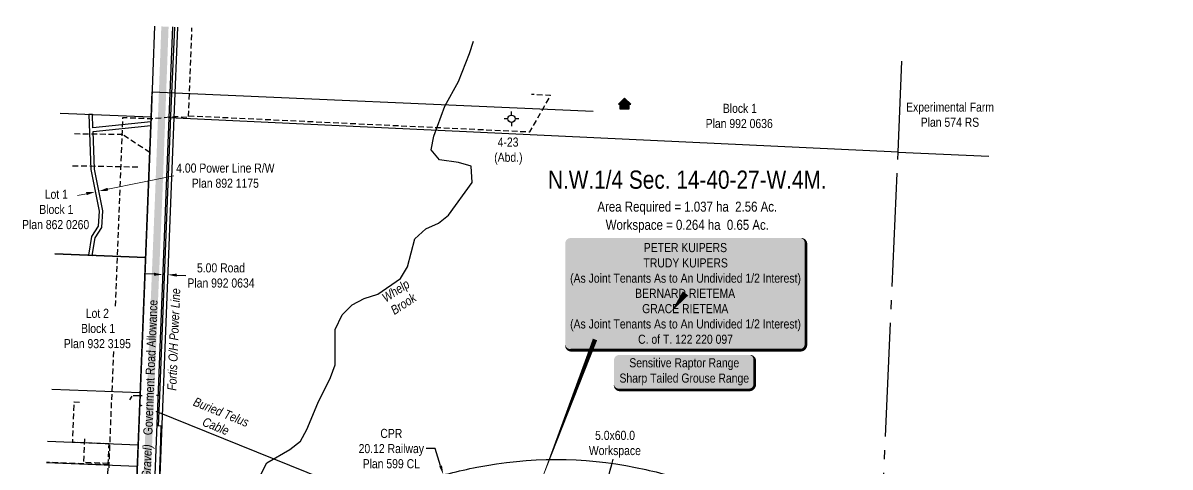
# Model space of a CAD drawing. Extents: x 309252 to 321570, y 5809412 to 5814891.
# Drawn here: x 309890 to 311153, y 5814223 to 5814712 of the extents above; entities that cross this region are included whole.
import ezdxf
from ezdxf.enums import TextEntityAlignment as Align

# ---------------------------------------------------------------- set-up
doc = ezdxf.new("R2010")
doc.units = 0
doc.header["$LTSCALE"] = 5
doc.header["$PDSIZE"] = 0.5
doc.linetypes.add('foc-QUARTERLINE', pattern=[33, 25, -3, 2, -3])
doc.linetypes.add('UG_PIPE', pattern=[1.875, 1.25, -0.625])
doc.layers.get('Defpoints').update_dxf_attribs({"color": 9})
for name, color, linetype in [('AS-OWNER', 7, 'Continuous'), ('AS-PIPE-UG', 44, 'UG_PIPE'), ('AS-POWER', 104, 'foc-POWER'), ('AS-POWER-T', 104, 'Continuous'), ('AS-RESIDENCE', 14, 'Continuous'), ('AS-ROADS', 254, 'Continuous'), ('AS-TELEPHONE', 224, 'foc-TEL'), ('AS-TELEPHONE-T', 224, 'Continuous'), ('AS-WILDLIFE-BLOCK', 131, 'Continuous'), ('C-SYMBOL', 7, 'Continuous'), ('F-RW', 190, 'Continuous'), ('F-WS-S', 190, 'Continuous'), ('L-AREAREQUIRED', 7, 'Continuous'), ('L-AREAWORK', 5, 'Continuous'), ('L-QSEC', 8, 'foc-QUARTERLINE'), ('L-ROAD-T', 7, 'Continuous'), ('L-SEC', 7, 'Continuous'), ('L-TITLEDB', 4, 'Continuous'), ('L-TITLEDB-T', 4, 'Continuous'), ('T-CREEK', 160, 'Continuous'), ('T-WATER-T', 170, 'Continuous')]:
    doc.layers.add(name, color=color, linetype=linetype)
for name, color, linetype, lineweight in [('F-EZE-T', 190, 'Continuous', 9), ('F-RW-T', 190, 'Continuous', 9), ('P-TEMP-T', 46, 'Continuous', 18), ('T-TEXT', 48, 'Continuous', 18)]:
    doc.layers.add(name, color=color, linetype=linetype, lineweight=lineweight)
doc.styles.add('100L', font='ARIALN.TTF', dxfattribs={"height": 11})
doc.styles.add('175L', font='ARIALN.TTF', dxfattribs={"height": 20})
doc.styles.add('80', font='ARIALN.TTF', dxfattribs={"height": 10})
doc.styles.add('80CG', font='ARIALN.TTF', dxfattribs={"height": 10})
doc.styles.add('80L', font='ARIALN.TTF', dxfattribs={"height": 10})
doc.styles.add('80LS', font='ARIALNI.TTF', dxfattribs={"height": 10})
doc.styles.add('foc-LtypeFont', font='ARIALN.TTF', dxfattribs={"height": 7.35})
doc.linetypes.add('foc-POWER', pattern='A,6,-1,["P",foc-LtypeFont,S=0.2,R=0,X=-0.625,Y=-0.75],-1.24,4', length=12.24)
doc.linetypes.add('foc-TEL', pattern='A,2,-1,["T",foc-LtypeFont,S=0.2,R=0,X=-0.425,Y=-0.75],-1.24,8', length=12.24)
doc.linetypes.add('foc-TEL-NOLINE', pattern='A,0,-2,["T",foc-LtypeFont,S=0.2,R=0,X=-0.425,Y=-0.75],-10.24', length=12.24)
doc.dimstyles.new('Compass 5 000', dxfattribs={"dimscale": 5, "dimtxt": 9, "dimasz": 2, "dimexe": 0.2, "dimexo": 0.0625, "dimgap": 0.5, "dimtad": 0, "dimtih": 1, "dimtoh": 1, "dimzin": 0, "dimdsep": 46, "dimtxsty": '80CG', "dimcen": 0.1, "dimse1": 1, "dimse2": 1, "dimclrd": 256, "dimclrt": 256, "dimaunit": 1, "dimadec": 4, "dimazin": 0, "dimtfac": 0.06, "dimtofl": 0, "dimtmove": 0, "dimatfit": 1, "dimfxl": 0.2, "dimtolj": 1, "dimtzin": 0, "dimlwd": -1, "dimarcsym": 0})

# ---------------------------------------------------------------- blocks, each defined once
blk = doc.blocks.new('*D393')
at = {"layer": 'Defpoints', "color": 0, "transparency": 16777216}
for p in [(310353.1, 5814214.8), (310263.7, 5814187.1), (310269.6, 5814167.9)]:
    blk.add_point(p, dxfattribs=at)
at = {"layer": 'L-TITLEDB-T', "transparency": 16777216}
for p, q in [((310344.2, 5814243.3), (310334.2, 5814243.3)), ((310350.1, 5814224.3), (310344.2, 5814243.3)), ((310362, 5814186), (310364.9, 5814176.5))]:
    blk.add_line(p, q, dxfattribs=at)
for points in [[(310351.7, 5814224.8), (310348.5, 5814223.8), (310353.1, 5814214.8)], [(310363.6, 5814186.5), (310360.4, 5814185.5), (310359, 5814195.6)]]:
    blk.add_solid(points, dxfattribs=at)
at = {"layer": 'L-TITLEDB-T', "transparency": 16777216, "insert": (310295.9, 5814243.3), "char_height": 10, "attachment_point": 5, "style": '80CG'}
blk.add_mtext('\\A1;CPR\\P20.12 Railway\\PPlan 599 CL', dxfattribs=at)
blk = doc.blocks.new('*D394')
at = {"layer": 'Defpoints', "color": 0, "transparency": 16777216}
for p in [(309970.1, 5814525.8), (309974, 5814526.6), (309974, 5814526.6)]:
    blk.add_point(p, dxfattribs=at)
at = {"layer": 'F-RW-T', "transparency": 16777216}
for p, q in [((309983.8, 5814528.6), (310056.6, 5814543.6)), ((309960.3, 5814523.8), (309950.5, 5814521.8))]:
    blk.add_line(p, q, dxfattribs=at)
for points in [[(309983.4, 5814530.3), (309984.1, 5814527), (309974, 5814526.6)], [(309959.9, 5814525.5), (309960.6, 5814522.2), (309970, 5814525.8)]]:
    blk.add_solid(points, dxfattribs=at)
at = {"layer": 'F-RW-T', "transparency": 16777216, "insert": (310113.2, 5814543.6), "char_height": 10, "attachment_point": 5, "style": '80CG'}
blk.add_mtext('\\A1;4.00 Power Line R/W\\PPlan 892 1175', dxfattribs=at)
blk = doc.blocks.new('*D411')
at = {"layer": 'Defpoints', "color": 0, "transparency": 16777216}
for p in [(310049.7, 5814434.6), (310043, 5814392.1), (310048, 5814391.9)]:
    blk.add_point(p, dxfattribs=at)
at = {"layer": 'L-TITLEDB-T', "transparency": 16777216}
for p, q in [((310034.7, 5814435.2), (310024.7, 5814435.6)), ((310059.7, 5814434.2), (310069.7, 5814433.8))]:
    blk.add_line(p, q, dxfattribs=at)
for points in [[(310034.8, 5814436.8), (310034.7, 5814433.5), (310044.7, 5814434.8)], [(310059.8, 5814435.9), (310059.7, 5814432.5), (310049.7, 5814434.6)]]:
    blk.add_solid(points, dxfattribs=at)
at = {"layer": 'L-TITLEDB-T', "transparency": 16777216, "insert": (310108.4, 5814433.8), "char_height": 10, "attachment_point": 5, "style": '80CG'}
blk.add_mtext('\\A1;5.00 Road\\PPlan 992 0634', dxfattribs=at)
blk = doc.blocks.new('*U386')
h = blk.add_hatch(color=255)
edge = h.paths.add_edge_path()
edge.add_line((-71.5, -20), (71.5, -20))
edge.add_arc((71.5, -14), 6, 270, 360)
edge.add_line((77.5, -14), (77.5, 12.5))
edge.add_arc((71.5, 12.5), 6, 0, 90)
edge.add_line((71.5, 18.5), (-71.5, 18.5))
edge.add_arc((-71.5, 12.5), 6, 90, 180)
edge.add_line((-77.5, 12.5), (-77.5, -14))
edge.add_arc((-71.5, -14), 6, 180, 270)
at = {"color": 131, "flags": 128}
blk.add_lwpolyline([(-71.5, -20, 3, 3, 0), (71.5, -20, 3, 3, 0.414214), (77.5, -14, 3, 3, 0), (77.5, 12.5, 3, 0, 0.414214), (71.5, 18.5, 0, 0, 0), (-71.5, 18.5, 0, 0, 0.414214), (-77.5, 12.5, 0, 0, 0), (-77.5, -14, 0, 3, 0.414214)], format="xyseb", close=True, dxfattribs=at)
at = {"color": 131, "style": '80'}
blk.add_attdef('ENTER_TEXT_001', (-36, -5), '', height=10, dxfattribs=at)
blk = doc.blocks.new('*U418')
h = blk.add_hatch(color=59)
edge = h.paths.add_edge_path()
edge.add_line((-126.5, -62.5), (126.5, -62.5))
edge.add_arc((126.5, -56.5), 6, 270, 360)
edge.add_line((132.5, -56.5), (132.5, 55))
edge.add_arc((126.5, 55), 6, 0, 90)
edge.add_line((126.5, 61), (-126.5, 61))
edge.add_arc((-126.5, 55), 6, 90, 180)
edge.add_line((-132.5, 55), (-132.5, -56.5))
edge.add_arc((-126.5, -56.5), 6, 180, 270)
at = {"color": 1, "flags": 128}
blk.add_lwpolyline([(-126.5, -62.5, 3, 3, 0), (126.5, -62.5, 3, 3, 0.414214), (132.5, -56.5, 3, 3, 0), (132.5, 55, 3, 0, 0.414214), (126.5, 61, 0, 0, 0), (-126.5, 61, 0, 0, 0.414214), (-132.5, 55, 0, 0, 0), (-132.5, -56.5, 0, 3, 0.414214)], format="xyseb", close=True, dxfattribs=at)
blk.add_lwpolyline([(-15.6, -20, 0, 7.5, 0), (0, 0, 0, 0, 0)], format="xyseb", dxfattribs=at)
at = {"color": 1, "style": '80'}
blk.add_attdef('ENTER_TEXT_001', (-36, -5), '', height=10, dxfattribs=at)
blk = doc.blocks.new('res_occ')
for points in [[(0.1, 0.89), (-1.26, -0.37), (1.46, -0.37)], [(-0.9, -1.43), (1.1, -1.43), (1.1, -0.37), (-0.9, -0.37)]]:
    blk.add_hatch(color=14).paths.add_polyline_path(points)
at = {"color": 14}
for points in [[(0.1, 0.89), (-1.26, -0.37), (1.46, -0.37)], [(-0.9, -1.43), (1.1, -1.43), (1.1, -0.37), (-0.9, -0.37)]]:
    blk.add_lwpolyline(points, close=True, dxfattribs=at)
blk = doc.blocks.new('GABD')
for p, q in [((-0.81, 0), (-1.62, 0)), ((0, 0.81), (0, 1.62)), ((1.62, 0), (0.81, 0)), ((0, -0.81), (0, -1.62))]:
    blk.add_line(p, q)
blk.add_circle((0, 0), 0.8)
blk = doc.blocks.new('*D522')
at = {"layer": 'Defpoints', "color": 0, "transparency": 16777216}
for p in [(310864.6, 5814477.3), (310862, 5814408.6), (311772.3, 5814373.6)]:
    blk.add_point(p, dxfattribs=at)
at = {"layer": 'F-EZE-T', "transparency": 16777216}
for p, q in [((311775.4, 5814452.2), (311777.1, 5814497.5)), ((311777.1, 5814497.5), (311787.1, 5814497.5)), ((311771.9, 5814363.6), (311771.6, 5814353.6))]:
    blk.add_line(p, q, dxfattribs=at)
for points in [[(311773.7, 5814452.3), (311777, 5814452.2), (311775, 5814442.2)], [(311770.3, 5814363.6), (311773.6, 5814363.5), (311772.3, 5814373.6)]]:
    blk.add_solid(points, dxfattribs=at)
at = {"layer": 'F-EZE-T', "transparency": 16777216, "insert": (311833.8, 5814497.5), "char_height": 10, "attachment_point": 5, "style": '80CG'}
blk.add_mtext('\\A1;Atco\\P 13.72 Utility R/W\\PReg. # 456 RK', dxfattribs=at)

msp = doc.modelspace()

# ---------------------------------------------------------------- linework, layer by layer
at = {"layer": 'AS-OWNER', "color": 1, "flags": 128}
msp.add_lwpolyline([(310450.324, 5814180.036, 0, 5, 0), (310520.138, 5814363.412, 0, 0, 0)], format="xyseb", dxfattribs=at)
at = {"layer": 'AS-PIPE-UG'}
for p, q in [((310000.208, 5814588.744), (309945.383, 5814589.592)), ((310030.034, 5814568.955), (310000.208, 5814588.744)), ((310016.968, 5814552.937), (309943.114, 5814554.291))]:
    msp.add_line(p, q, dxfattribs=at)
at = {"layer": 'AS-PIPE-UG', "flags": 128}
for points in [[(310072.628, 5814608.545), (310072.667, 5814609.545), (310076.43, 5814706.26)], [(310072.667, 5814609.545), (310448.516, 5814591.891), (310471.285, 5814631.898), (310450.293, 5814632.884)], [(309985.223, 5814222.206), (309985.35, 5814225.41), (309994.372, 5814453.98), (310000.398, 5814607.701), (310032.393, 5814606.424), (310057.635, 5814608.748), (310072.609, 5814608.045), (310072.628, 5814608.545)], [(309985.19, 5814248.529), (309945.194, 5814250.113), (309946.95, 5814294.809), (309953.649, 5814294.543)], [(309984.342, 5814227.052), (309957.345, 5814228.121), (309958.431, 5814255.617)], [(309982.412, 5814178.159), (309982.464, 5814179.462), (309984.342, 5814227.052), (309985.19, 5814248.529)], [(309985.35, 5814225.41), (309916.395, 5814228.14)]]:
    msp.add_lwpolyline(points, dxfattribs=at)
at = {"layer": 'AS-POWER', "flags": 128}
for points in [[(310053.024, 5814609.448), (310057.737, 5814707.137)], [(310039.695, 5814267.892), (310041.014, 5814301.684), (310053.024, 5814609.448)], [(310010.228, 5814301.074), (310007.608, 5814296.811)], [(310021.713, 5814301.502), (310011.679, 5814301.401)], [(310040.74, 5814301.695), (310037.251, 5814301.659)], [(310025.051, 5813800.811), (310025.158, 5813803.653), (310025.816, 5813820.811), (310029.618, 5813920.014), (310041.852, 5814239.421), (310042.641, 5814268.046), (310039.68, 5814268.31)]]:
    msp.add_lwpolyline(points, dxfattribs=at)
at = {"layer": 'AS-ROADS', "const_width": 7.999, "flags": 128}
msp.add_lwpolyline([(310009.529, 5813785.92), (310039.982, 5814524.867), (310046.722, 5814707.655)], dxfattribs=at)
at = {"layer": 'AS-TELEPHONE', "linetype": 'foc-TEL-NOLINE', "flags": 128}
msp.add_lwpolyline([(309998.401, 5813773.728), (310032.499, 5814635.788)], dxfattribs=at)
at = {"layer": 'AS-TELEPHONE', "flags": 128}
for points in [[(310032.499, 5814635.788), (310517.958, 5814614.692)], [(309922.298, 5814308.713), (310019.485, 5814304.887)], [(310018.969, 5814291.525), (310021.295, 5814290.587)], [(310036.59, 5814284.417), (310239.176, 5814202.693)], [(309917.311, 5814251.409), (310017.225, 5814247.476)]]:
    msp.add_lwpolyline(points, dxfattribs=at)
at = {"layer": 'F-RW', "flags": 128}
msp.add_lwpolyline([(309962.898, 5814611.009), (309965.025, 5814550.403), (309974.407, 5814504.532), (309973.366, 5814487.881), (309965.949, 5814476.669), (309962.503, 5814456.041), (309966.533, 5814455.882), (309969.755, 5814475.174), (309977.291, 5814486.568), (309978.433, 5814504.817), (309969.01, 5814550.876), (309967.556, 5814592.321), (310031.057, 5814598.781), (310031.215, 5814602.817), (309967.414, 5814596.326), (309966.907, 5814610.848)], close=True, dxfattribs=at)
at = {"layer": 'L-QSEC', "flags": 128}
for points in [[(310853.739, 5814569.652), (310857.911, 5814669.557)], [(310818.08, 5813762.176), (310853.739, 5814569.652)]]:
    msp.add_lwpolyline(points, dxfattribs=at)
at = {"layer": 'L-SEC', "flags": 128}
for points in [[(310035.313, 5814708.191), (310031.429, 5814608.272)], [(310051.518, 5814607.24), (310055.406, 5814707.247)], [(310031.429, 5814608.272), (309999.364, 5813793.814)], [(310019.451, 5813793.049), (310051.518, 5814607.24)], [(310853.739, 5814569.652), (310051.518, 5814607.24)], [(310853.739, 5814569.652), (310953.62, 5814564.968)]]:
    msp.add_lwpolyline(points, dxfattribs=at)
at = {"layer": 'L-TITLEDB', "flags": 128}
for points in [[(310060.404, 5814707.012), (310056.517, 5814607.097), (310035.137, 5814063.901), (310028.252, 5813888.541), (310024.903, 5813803.946)], [(309931.518, 5814612.262), (310031.429, 5814608.272), (310025.365, 5814453.556)], [(309925.427, 5814457.547), (310025.365, 5814453.556), (310016.294, 5814223.756)]]:
    msp.add_lwpolyline(points, dxfattribs=at)
at = {"layer": 'L-TITLEDB'}
for points in [[(310025.365, 5814453.556), (309925.427, 5814457.558)], [(310016.294, 5814223.756), (309916.378, 5814227.713)]]:
    msp.add_lwpolyline(points, dxfattribs=at)
at = {"layer": 'L-TITLEDB', "flags": 128}
msp.add_lwpolyline([(310031.315, 5814094.041), (310032.154, 5814115.355), (310329.948, 5814207.618, -0.02618517), (310390.035, 5814222.838, -0.09877083), (310564.722, 5814222.633, -0.02622215), (310624.759, 5814207.27), (310834.845, 5814141.585), (310889.369, 5814124.533, -0.21111587)], format="xyb", dxfattribs=at)
at = {"layer": 'T-CREEK'}
msp.add_lwpolyline([(310151.047, 5814212.547), (310159.037, 5814227.524), (310184.005, 5814242.512), (310195.993, 5814251.502), (310202.982, 5814264.481), (310214.972, 5814293.458), (310228.96, 5814321.426), (310233.949, 5814335.403), (310233.95, 5814374.36), (310241.949, 5814390.347), (310252.928, 5814401.336), (310265.917, 5814408.326), (310280.906, 5814413.325), (310305.874, 5814430.304), (310313.862, 5814443.292), (310321.862, 5814474.249), (310333.842, 5814485.237), (310347.829, 5814491.237), (310358.818, 5814500.225), (310384.786, 5814536.183), (310383.786, 5814554.161), (310369.808, 5814558.161), (310348.829, 5814561.161), (310339.841, 5814572.15), (310342.83, 5814587.127), (310354.819, 5814620.094), (310369.809, 5814647.061), (310381.797, 5814678.029), (310386.354, 5814691.704)], dxfattribs=at)

# ---------------------------------------------------------------- block references
at = {"layer": 'AS-OWNER'}
ref = msp.add_blockref('*U418', (310619.777, 5814414.09), dxfattribs=dict(at, xscale=0.99990854, yscale=0.99990854, zscale=0.99990854))
ref.add_attrib('ENTER_TEXT_001', 'PETER KUIPERS', (310573.812, 5814459.519), dxfattribs={"layer": '0', "color": 1, "height": 9.99909, "style": '80'})
ref.add_attrib('ENTER_TEXT_002', 'TRUDY KUIPERS', (310573.482, 5814442.676), dxfattribs={"layer": '0', "color": 1, "height": 9.99909, "style": '80'})
ref.add_attrib('ENTER_TEXT_003', '(As Joint Tenants As to An Undivided 1/2 Interest)', (310492.742, 5814425.841), dxfattribs={"layer": '0', "color": 1, "height": 9.99909, "style": '80'})
ref.add_attrib('ENTER_TEXT_004', 'BERNARD RIETEMA', (310564.301, 5814409.175), dxfattribs={"layer": '0', "color": 1, "height": 9.99909, "style": '80'})
ref.add_attrib('ENTER_TEXT_005', 'GRACE RIETEMA', (310572.036, 5814392.333), dxfattribs={"layer": '0', "color": 1, "height": 9.99909, "style": '80'})
ref.add_attrib('ENTER_TEXT_006', '(As Joint Tenants As to An Undivided 1/2 Interest)', (310492.742, 5814375.497), dxfattribs={"layer": '0', "color": 1, "height": 9.99909, "style": '80'})
ref.add_attrib('ENTER_TEXT_007', 'C. of T. 122 220 097', (310567.551, 5814358.655), dxfattribs={"layer": '0', "color": 1, "height": 9.99909, "style": '80'})
at = {"layer": 'AS-RESIDENCE', "xscale": 5.000000000000016, "yscale": 5.000000000000016, "zscale": 5.000000000000016}
msp.add_blockref('res_occ', (310552.11, 5814624.281), dxfattribs=at)
at = {"layer": 'AS-WILDLIFE-BLOCK'}
ref = msp.add_blockref('*U386', (310618.411, 5814327.923), dxfattribs=at)
ref.add_attrib('ENTER_TEXT_001', 'Sensitive Raptor Range', (310557.906, 5814332.726), dxfattribs={"layer": '0', "color": 131, "height": 10, "style": '80'})
ref.add_attrib('ENTER_TEXT_002', 'Sharp Tailed Grouse Range', (310547.077, 5814315.882), dxfattribs={"layer": '0', "color": 131, "height": 10, "style": '80'})
at = {"layer": 'F-WS-S', "color": 3, "xscale": 4.999542700000033, "yscale": 4.999542700000033, "zscale": 4.999542700000033}
msp.add_blockref('GABD', (310428.146, 5814606.294), dxfattribs=at)

# ---------------------------------------------------------------- texts
at = {"layer": 'AS-POWER-T', "insert": (310049.188, 5814306.984), "char_height": 9.99909, "attachment_point": 1, "rotation": 87.746022, "style": '175L'}
msp.add_mtext_dynamic_manual_height_columns('\\pi0.32623;{\\fArial Narrow|b0|i1|c0|p34;Fortis O/H Power Line}', width=112.4908, gutter_width=100, heights=[0], dxfattribs=at)
at = {"layer": 'AS-TELEPHONE-T', "insert": (310080.393, 5814300.352), "char_height": 9.99909, "attachment_point": 1, "rotation": 338.030533, "style": '175L'}
msp.add_mtext_dynamic_manual_height_columns('\\pi0.30189;{\\fArial Narrow|b0|i1|c0|p34;Buried Telus\\P\\pi17.892;Cable}', width=64.38377, gutter_width=100, heights=[0], dxfattribs=at)
at = {"layer": 'C-SYMBOL', "color": 3, "style": '175L'}
msp.add_text('N.W.1/4 Sec. 14-40-27-W.4M.', height=19.99817, dxfattribs=at).set_placement((310621.715, 5814523.248), align=Align.BOTTOM_CENTER)
at = {"layer": 'F-WS-S', "insert": (310408.772, 5814585.551), "char_height": 9.99909, "attachment_point": 1, "style": '80L'}
msp.add_mtext_dynamic_manual_height_columns('\\pi4.1745;4-23\\P\\pi0.39584;(Abd.)', width=30.59795, gutter_width=50, heights=[0], dxfattribs=at)
at = {"layer": 'L-AREAREQUIRED', "color": 5, "style": '100L'}
msp.add_text('Area Required = 1.037 ha  2.56 Ac.', height=10.99899, dxfattribs=at).set_placement((310621.715, 5814500.75), align=Align.BOTTOM_CENTER)
at = {"layer": 'L-AREAWORK', "color": 5, "style": '100L'}
msp.add_text('Workspace = 0.264 ha  0.65 Ac.', height=10.99899, dxfattribs=at).set_placement((310621.715, 5814480.751), align=Align.BOTTOM_CENTER)
at = {"layer": 'L-ROAD-T', "style": '80L'}
msp.add_text('Government Road Allowance', height=9.99909, rotation=87.803936, dxfattribs=at).set_placement((310030.674, 5814332.569), align=Align.MIDDLE_CENTER)
at = {"layer": 'L-TITLEDB-T', "char_height": 9.99909, "attachment_point": 1, "style": '80L'}
for s, insert in [('\\pi59.133;Block 1\\P\\pi40.202;Plan 992 0636', (310601.723, 5814622.691)), ('\\pi28.876;Experimental Farm\\P\\pi45.014;Plan 574 RS', (310833.679, 5814624.077)), ('\\pi65.162;Lot 1\\P\\pi59.133;Block 1\\P\\pi40.212;Plan 862 0260', (309849.239, 5814528.171))]:
    msp.add_mtext_dynamic_manual_height_columns(s, width=152.86655, gutter_width=50, heights=[0], dxfattribs=dict(at, insert=insert))
at = {"layer": 'P-TEMP-T', "insert": (310513.231, 5814262.872), "char_height": 9.99909, "attachment_point": 1, "style": '80L'}
msp.add_mtext_dynamic_manual_height_columns('\\pi6.9858;5.0x60.0\\P\\pi0.13104;Workspace', width=56.90082, gutter_width=50, heights=[0], dxfattribs=at)
at = {"layer": 'T-TEXT', "style": '80LS'}
msp.add_text('(High Grade Gravel)', height=9.99909, rotation=87.803936, dxfattribs=at).set_placement((310025.416, 5814196.431), align=Align.MIDDLE_CENTER)
at = {"layer": 'T-WATER-T', "insert": (310277.705, 5814407.889), "char_height": 9.99909, "attachment_point": 1, "rotation": 33.153642, "style": '80L'}
msp.add_mtext_dynamic_manual_height_columns('\\pi8.0766;{\\fArial Narrow|b0|i1|c0|p34;Whelp\\P\\pi8.4552;Brook}', width=46.94175, gutter_width=50, heights=[0], dxfattribs=at)

# ---------------------------------------------------------------- dimensions: what is measured, and where the dimension line sits
at = {"layer": 'F-EZE-T'}
dim = msp.add_linear_dim(base=(311772.323, 5814373.567), p1=(310864.621, 5814477.28), p2=(310861.977, 5814408.601), angle=267.796093, text='Atco\\P 13.72 Utility R/W\\PReg. # 456 RK', dimstyle='Compass 5 000', dxfattribs=at)
dim.commit()
dim.dimension.update_dxf_attribs({"geometry": '*D522', "text_midpoint": (311833.786, 5814497.456), "dimtype": 161})
at = {"layer": 'F-RW-T'}
dim = msp.add_linear_dim(base=(309973.968, 5814526.644), p1=(309970.059, 5814525.793), p2=(309973.978, 5814526.595), angle=11.562328, text='4.00 Power Line R/W\\PPlan 892 1175', dimstyle='Compass 5 000', dxfattribs=at)
dim.commit()
dim.dimension.update_dxf_attribs({"geometry": '*D394', "text_midpoint": (310113.151, 5814543.559), "dimtype": 161})
at = {"layer": 'L-TITLEDB-T'}
for base, p1, p2, angle, text, picture, middle in [((310049.725, 5814434.58), (310043.043, 5814392.065), (310048.044, 5814391.869), 357.745578, '5.00 Road\\PPlan 992 0634', '*D411', (310108.434, 5814433.793)), ((310353.052, 5814214.776), (310269.64, 5814167.877), (310263.688, 5814187.088), 107.214922, 'CPR\\P20.12 Railway\\PPlan 599 CL', '*D393', (310295.937, 5814243.341))]:
    dim = msp.add_linear_dim(base=base, p1=p1, p2=p2, angle=angle, text=text, dimstyle='Compass 5 000', dxfattribs=at)
    dim.commit()
    dim.dimension.update_dxf_attribs({"geometry": picture, "text_midpoint": middle, "dimtype": 161})

# ---------------------------------------------------------------- leaders
at = {"layer": 'P-TEMP-T', "path_type": 1}
msp.add_leader([(310527.485, 5814182.854), (310540.104, 5814231.829)], dimstyle='Compass 5 000', override={"dimgap": 0.5, "dimtad": 0}, dxfattribs=at)

# ---------------------------------------------------------------- next in the draw order: texts
at = {"layer": 'L-TITLEDB-T', "insert": (309934.852, 5814397.186), "char_height": 9.99909, "attachment_point": 1, "style": '80L', "bg_fill": 3, "box_fill_scale": 1.15, "bg_fill_color": 256, "bg_fill_true_color": 256, "bg_fill_transparency": 0}
msp.add_mtext_dynamic_manual_height_columns('\\pi24.727;Lot 2\\P\\pi19.455;Block 1\\P\\pi0.48993;Plan 932 3195', width=73.51074, gutter_width=50, heights=[0], dxfattribs=at)

doc.saveas('drawing.dxf')
